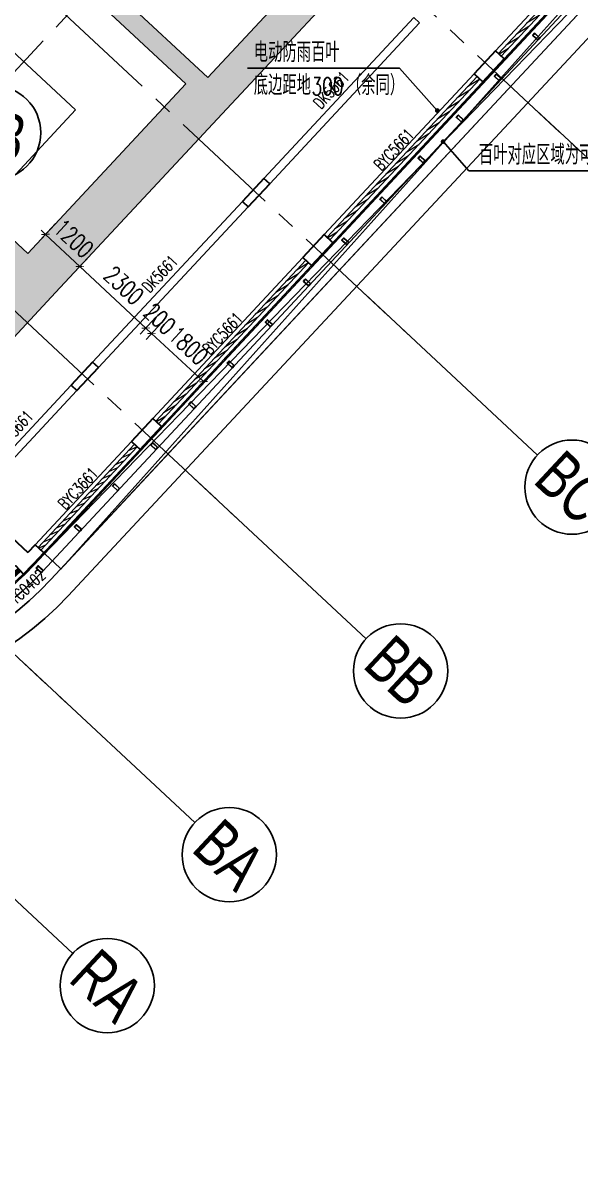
# Model space of a CAD drawing. Extents: x 138868 to 1251000, y -188972 to 132579.
# Drawn here: x 267441 to 281634, y -138264 to -109027 of the extents above; entities that cross this region are included whole.
import ezdxf
from ezdxf.enums import TextEntityAlignment as Align

# ---------------------------------------------------------------- set-up
doc = ezdxf.new("R2010")
doc.units = 0
doc.linetypes.add('CENTER2', pattern=[28.575, 19.05, -3.175, 3.175, -3.175])
doc.layers.get('0').update_dxf_attribs({"color": 8})
doc.layers.get('Defpoints').update_dxf_attribs({"color": 8})
for name, color, linetype in [('#幕墙线-平面', 8, 'Continuous'), ('#标注', 8, 'Continuous'), ('#轴线', 8, 'CENTER2'), ('A-FLOR', 8, 'Continuous'), ('A-FLOR-GRND', 8, 'Continuous'), ('A-FLOR-PIPE', 8, 'Continuous'), ('A-ROAD', 8, 'Continuous'), ('A-THERMAL', 8, 'Continuous'), ('CURTWALL', 8, 'Continuous'), ('DIM_LEAD', 8, 'Continuous'), ('WINDOW_TEXT', 8, 'Continuous'), ('数据中心轮廓线', 8, 'Continuous')]:
    doc.layers.add(name, color=color, linetype=linetype)
for name, color, linetype, lineweight in [('E', 8, 'Continuous', 9), ('PUB_DIM', 8, 'Continuous', 5), ('PUB_TEXT', 8, 'Continuous', 5), ('WALL', 8, 'Continuous', 30), ('WINDOW', 8, 'Continuous', 13)]:
    doc.layers.add(name, color=color, linetype=linetype, lineweight=lineweight)
doc.styles.add('_TCH_DIM', font='SIMPLEX', dxfattribs={"bigfont": 'GBCBIG'})
doc.styles.add('_TCH_DIM_T3', font='SIMPLEX', dxfattribs={"width": 0.705882, "bigfont": 'GBCBIG'})
doc.styles.add('_TCH_WINDOW', font='SIMPLEX', dxfattribs={"height": 3.5, "bigfont": 'GBCBIG'})
doc.styles.add('JHZX', font='jrs.shx', dxfattribs={"width": 0.6, "bigfont": 'jhz.shx'})
doc.dimstyles.new('_TCH_ARCH&&150', dxfattribs={"dimtxt": 446.25, "dimasz": 150, "dimexe": 375, "dimexo": 450, "dimgap": 189.375, "dimtad": 1, "dimdec": 0, "dimzin": 0, "dimdsep": 46, "dimtxsty": '_TCH_DIM_T3', "dimblk": 'ARCHTICK', "dimcen": 0.09, "dimclrt": 7, "dimazin": 2, "dimtfac": 1, "dimtdec": 0, "dimtix": 1, "dimtmove": 2, "dimatfit": 3, "dimfxl": 150, "dimtolj": 1, "dimtzin": 0, "dimarcsym": 0})
doc.dimstyles.new('JZBZ-300', dxfattribs={"dimscale": 300, "dimtxt": 3, "dimasz": 1.5, "dimexe": 1, "dimexo": 1, "dimgap": 0.5, "dimtad": 1, "dimdec": 0, "dimdsep": 46, "dimtxsty": 'JHZX', "dimblk1": 'ARCHTICK', "dimblk2": 'ARCHTICK', "dimsah": 1, "dimcen": 0, "dimclrd": 1, "dimclre": 1, "dimclrt": 2, "dimadec": 1, "dimazin": 2, "dimtfac": 1, "dimtdec": 0, "dimtix": 1, "dimtmove": 0, "dimatfit": 3, "dimfxl": 1, "dimtolj": 1, "dimlwd": -1, "dimlwe": -1, "dimarcsym": 1})

# ---------------------------------------------------------------- blocks, each defined once
blk = doc.blocks.new('_ARCHTICK')
at = {"color": 0, "linetype": 'ByBlock', "const_width": 0.15}
blk.add_lwpolyline([(-0.5, -0.5), (0.5, 0.5)], dxfattribs=at)
blk = doc.blocks.new('*D211')
at = {"layer": 'Defpoints', "color": 0, "transparency": 16777216}
for p in [(-13972, -13224), (-12643, -13558), (-13094, -14042)]:
    blk.add_point(p, dxfattribs=at)
at = {"layer": 'PUB_DIM', "color": 0, "lineweight": -2, "transparency": 16777216}
for p, q in [((-13665, -12894), (-13265, -12465)), ((-13521, -12740), (-13630, -12637)), ((-13521, -12740), (-12643, -13558)), ((-12787, -13713), (-12387, -13284)), ((-12643, -13558), (-12533, -13660))]:
    blk.add_line(p, q, dxfattribs=at)
at = {"layer": 'PUB_DIM', "color": 0, "lineweight": -2, "transparency": 16777216, "xscale": 150, "yscale": 150, "zscale": 150}
for p, rotation in [((-13521, -12740), 317.0000000000113), ((-12643, -13558), 137.0000000000112)]:
    blk.add_blockref('_ARCHTICK', p, dxfattribs=dict(at, rotation=rotation))
at = {"layer": 'PUB_DIM', "color": 7, "transparency": 16777216, "insert": (-12801, -12847), "char_height": 446.2, "attachment_point": 5, "rotation": 317, "style": '_TCH_DIM_T3'}
blk.add_mtext('\\A1;1200', dxfattribs=at)
blk = doc.blocks.new('*D212')
at = {"layer": 'Defpoints', "color": 0, "transparency": 16777216}
for p in [(-13094, -14042), (-10961, -15127), (-11412, -15611)]:
    blk.add_point(p, dxfattribs=at)
at = {"layer": 'PUB_DIM', "color": 0, "lineweight": -2, "transparency": 16777216}
for p, q in [((-12787, -13713), (-12387, -13284)), ((-12643, -13558), (-10961, -15127)), ((-11105, -15281), (-10705, -14852))]:
    blk.add_line(p, q, dxfattribs=at)
at = {"layer": 'PUB_DIM', "color": 0, "lineweight": -2, "transparency": 16777216, "xscale": 150, "yscale": 150, "zscale": 150}
for p, rotation in [((-12643, -13558), 137.0000000000112), ((-10961, -15127), 317.0000000000111)]:
    blk.add_blockref('_ARCHTICK', p, dxfattribs=dict(at, rotation=rotation))
at = {"layer": 'PUB_DIM', "color": 7, "transparency": 16777216, "insert": (-11521, -14041), "char_height": 446.2, "attachment_point": 5, "rotation": 317, "style": '_TCH_DIM_T3'}
blk.add_mtext('\\A1;2300', dxfattribs=at)
blk = doc.blocks.new('*D213')
at = {"layer": 'Defpoints', "color": 0, "transparency": 16777216}
for p in [(-10815, -15263), (-11412, -15611), (-11266, -15747)]:
    blk.add_point(p, dxfattribs=at)
at = {"layer": 'PUB_DIM', "color": 0, "lineweight": -2, "transparency": 16777216}
for p, q in [((-11105, -15281), (-10705, -14852)), ((-10961, -15127), (-11071, -15024)), ((-10961, -15127), (-10815, -15263)), ((-10959, -15418), (-10559, -14989)), ((-10815, -15263), (-10705, -15365))]:
    blk.add_line(p, q, dxfattribs=at)
at = {"layer": 'PUB_DIM', "color": 0, "lineweight": -2, "transparency": 16777216, "xscale": 150, "yscale": 150, "zscale": 150}
for p, rotation in [((-10961, -15127), 317.0000000000109), ((-10815, -15263), 137.0000000000109)]:
    blk.add_blockref('_ARCHTICK', p, dxfattribs=dict(at, rotation=rotation))
at = {"layer": 'PUB_DIM', "color": 7, "transparency": 16777216, "insert": (-10607, -14893), "char_height": 446.2, "attachment_point": 5, "rotation": 317, "style": '_TCH_DIM_T3'}
blk.add_mtext('\\A1;200', dxfattribs=at)
blk = doc.blocks.new('*D214')
at = {"layer": 'Defpoints', "color": 0, "transparency": 16777216}
for p in [(-11266, -15747), (-9498, -16491), (-9950, -16975)]:
    blk.add_point(p, dxfattribs=at)
at = {"layer": 'PUB_DIM', "color": 0, "lineweight": -2, "transparency": 16777216}
for p, q in [((-10959, -15418), (-10559, -14989)), ((-10815, -15263), (-9498, -16491)), ((-9643, -16645), (-9243, -16216))]:
    blk.add_line(p, q, dxfattribs=at)
at = {"layer": 'PUB_DIM', "color": 0, "lineweight": -2, "transparency": 16777216, "xscale": 150, "yscale": 150, "zscale": 150}
for p, rotation in [((-10815, -15263), 137.0000000000112), ((-9498, -16491), 317.0000000000113)]:
    blk.add_blockref('_ARCHTICK', p, dxfattribs=dict(at, rotation=rotation))
at = {"layer": 'PUB_DIM', "color": 7, "transparency": 16777216, "insert": (-9875, -15575), "char_height": 446.2, "attachment_point": 5, "rotation": 317, "style": '_TCH_DIM_T3'}
blk.add_mtext('\\A1;1800', dxfattribs=at)
blk = doc.blocks.new('*D249')
at = {"layer": 'Defpoints', "color": 0, "transparency": 16777216}
for p in [(-13972, -13224), (-12643, -13558), (-13094, -14042)]:
    blk.add_point(p, dxfattribs=at)
at = {"layer": 'PUB_DIM', "color": 0, "lineweight": -2, "transparency": 16777216}
for p, q in [((-13665, -12894), (-13265, -12465)), ((-13521, -12740), (-13630, -12637)), ((-13521, -12740), (-12643, -13558)), ((-12787, -13713), (-12387, -13284)), ((-12643, -13558), (-12533, -13660))]:
    blk.add_line(p, q, dxfattribs=at)
at = {"layer": 'PUB_DIM', "color": 0, "lineweight": -2, "transparency": 16777216, "xscale": 150, "yscale": 150, "zscale": 150}
for p, rotation in [((-13521, -12740), 317.0000000000113), ((-12643, -13558), 137.0000000000112)]:
    blk.add_blockref('_ARCHTICK', p, dxfattribs=dict(at, rotation=rotation))
at = {"layer": 'PUB_DIM', "color": 7, "transparency": 16777216, "insert": (-12801, -12847), "char_height": 446.2, "attachment_point": 5, "rotation": 317, "style": '_TCH_DIM_T3'}
blk.add_mtext('\\A1;1200', dxfattribs=at)
blk = doc.blocks.new('*D250')
at = {"layer": 'Defpoints', "color": 0, "transparency": 16777216}
for p in [(-13094, -14042), (-10961, -15127), (-11412, -15611)]:
    blk.add_point(p, dxfattribs=at)
at = {"layer": 'PUB_DIM', "color": 0, "lineweight": -2, "transparency": 16777216}
for p, q in [((-12787, -13713), (-12387, -13284)), ((-12643, -13558), (-10961, -15127)), ((-11105, -15281), (-10705, -14852))]:
    blk.add_line(p, q, dxfattribs=at)
at = {"layer": 'PUB_DIM', "color": 0, "lineweight": -2, "transparency": 16777216, "xscale": 150, "yscale": 150, "zscale": 150}
for p, rotation in [((-12643, -13558), 137.0000000000112), ((-10961, -15127), 317.0000000000111)]:
    blk.add_blockref('_ARCHTICK', p, dxfattribs=dict(at, rotation=rotation))
at = {"layer": 'PUB_DIM', "color": 7, "transparency": 16777216, "insert": (-11521, -14041), "char_height": 446.2, "attachment_point": 5, "rotation": 317, "style": '_TCH_DIM_T3'}
blk.add_mtext('\\A1;2300', dxfattribs=at)
blk = doc.blocks.new('*D251')
at = {"layer": 'Defpoints', "color": 0, "transparency": 16777216}
for p in [(-10815, -15263), (-11412, -15611), (-11266, -15747)]:
    blk.add_point(p, dxfattribs=at)
at = {"layer": 'PUB_DIM', "color": 0, "lineweight": -2, "transparency": 16777216}
for p, q in [((-11105, -15281), (-10705, -14852)), ((-10961, -15127), (-11071, -15024)), ((-10961, -15127), (-10815, -15263)), ((-10959, -15418), (-10559, -14989)), ((-10815, -15263), (-10705, -15365))]:
    blk.add_line(p, q, dxfattribs=at)
at = {"layer": 'PUB_DIM', "color": 0, "lineweight": -2, "transparency": 16777216, "xscale": 150, "yscale": 150, "zscale": 150}
for p, rotation in [((-10961, -15127), 317.0000000000109), ((-10815, -15263), 137.0000000000109)]:
    blk.add_blockref('_ARCHTICK', p, dxfattribs=dict(at, rotation=rotation))
at = {"layer": 'PUB_DIM', "color": 7, "transparency": 16777216, "insert": (-10607, -14893), "char_height": 446.2, "attachment_point": 5, "rotation": 317, "style": '_TCH_DIM_T3'}
blk.add_mtext('\\A1;200', dxfattribs=at)
blk = doc.blocks.new('*D252')
at = {"layer": 'Defpoints', "color": 0, "transparency": 16777216}
for p in [(-11266, -15747), (-9498, -16491), (-9950, -16975)]:
    blk.add_point(p, dxfattribs=at)
at = {"layer": 'PUB_DIM', "color": 0, "lineweight": -2, "transparency": 16777216}
for p, q in [((-10959, -15418), (-10559, -14989)), ((-10815, -15263), (-9498, -16491)), ((-9643, -16645), (-9243, -16216))]:
    blk.add_line(p, q, dxfattribs=at)
at = {"layer": 'PUB_DIM', "color": 0, "lineweight": -2, "transparency": 16777216, "xscale": 150, "yscale": 150, "zscale": 150}
for p, rotation in [((-10815, -15263), 137.0000000000112), ((-9498, -16491), 317.0000000000113)]:
    blk.add_blockref('_ARCHTICK', p, dxfattribs=dict(at, rotation=rotation))
at = {"layer": 'PUB_DIM', "color": 7, "transparency": 16777216, "insert": (-9875, -15575), "char_height": 446.2, "attachment_point": 5, "rotation": 317, "style": '_TCH_DIM_T3'}
blk.add_mtext('\\A1;1800', dxfattribs=at)
blk = doc.blocks.new('*D287')
at = {"layer": 'Defpoints', "color": 0, "transparency": 16777216}
for p in [(-13972, -13224), (-12643, -13558), (-13094, -14042)]:
    blk.add_point(p, dxfattribs=at)
at = {"layer": 'PUB_DIM', "color": 0, "lineweight": -2, "transparency": 16777216}
for p, q in [((-13665, -12894), (-13265, -12465)), ((-13521, -12740), (-13630, -12637)), ((-13521, -12740), (-12643, -13558)), ((-12787, -13713), (-12387, -13284)), ((-12643, -13558), (-12533, -13660))]:
    blk.add_line(p, q, dxfattribs=at)
at = {"layer": 'PUB_DIM', "color": 0, "lineweight": -2, "transparency": 16777216, "xscale": 150, "yscale": 150, "zscale": 150}
for p, rotation in [((-13521, -12740), 317.0000000000113), ((-12643, -13558), 137.0000000000112)]:
    blk.add_blockref('_ARCHTICK', p, dxfattribs=dict(at, rotation=rotation))
at = {"layer": 'PUB_DIM', "color": 7, "transparency": 16777216, "insert": (-12801, -12847), "char_height": 446.2, "attachment_point": 5, "rotation": 317, "style": '_TCH_DIM_T3'}
blk.add_mtext('\\A1;1200', dxfattribs=at)
blk = doc.blocks.new('*D288')
at = {"layer": 'Defpoints', "color": 0, "transparency": 16777216}
for p in [(-13094, -14042), (-10961, -15127), (-11412, -15611)]:
    blk.add_point(p, dxfattribs=at)
at = {"layer": 'PUB_DIM', "color": 0, "lineweight": -2, "transparency": 16777216}
for p, q in [((-12787, -13713), (-12387, -13284)), ((-12643, -13558), (-10961, -15127)), ((-11105, -15281), (-10705, -14852))]:
    blk.add_line(p, q, dxfattribs=at)
at = {"layer": 'PUB_DIM', "color": 0, "lineweight": -2, "transparency": 16777216, "xscale": 150, "yscale": 150, "zscale": 150}
for p, rotation in [((-12643, -13558), 137.0000000000112), ((-10961, -15127), 317.0000000000111)]:
    blk.add_blockref('_ARCHTICK', p, dxfattribs=dict(at, rotation=rotation))
at = {"layer": 'PUB_DIM', "color": 7, "transparency": 16777216, "insert": (-11521, -14041), "char_height": 446.2, "attachment_point": 5, "rotation": 317, "style": '_TCH_DIM_T3'}
blk.add_mtext('\\A1;2300', dxfattribs=at)
blk = doc.blocks.new('*D289')
at = {"layer": 'Defpoints', "color": 0, "transparency": 16777216}
for p in [(-10815, -15263), (-11412, -15611), (-11266, -15747)]:
    blk.add_point(p, dxfattribs=at)
at = {"layer": 'PUB_DIM', "color": 0, "lineweight": -2, "transparency": 16777216}
for p, q in [((-11105, -15281), (-10705, -14852)), ((-10961, -15127), (-11071, -15024)), ((-10961, -15127), (-10815, -15263)), ((-10959, -15418), (-10559, -14989)), ((-10815, -15263), (-10705, -15365))]:
    blk.add_line(p, q, dxfattribs=at)
at = {"layer": 'PUB_DIM', "color": 0, "lineweight": -2, "transparency": 16777216, "xscale": 150, "yscale": 150, "zscale": 150}
for p, rotation in [((-10961, -15127), 317.0000000000109), ((-10815, -15263), 137.0000000000109)]:
    blk.add_blockref('_ARCHTICK', p, dxfattribs=dict(at, rotation=rotation))
at = {"layer": 'PUB_DIM', "color": 7, "transparency": 16777216, "insert": (-10607, -14893), "char_height": 446.2, "attachment_point": 5, "rotation": 317, "style": '_TCH_DIM_T3'}
blk.add_mtext('\\A1;200', dxfattribs=at)
blk = doc.blocks.new('*D290')
at = {"layer": 'Defpoints', "color": 0, "transparency": 16777216}
for p in [(-11266, -15747), (-9498, -16491), (-9950, -16975)]:
    blk.add_point(p, dxfattribs=at)
at = {"layer": 'PUB_DIM', "color": 0, "lineweight": -2, "transparency": 16777216}
for p, q in [((-10959, -15418), (-10559, -14989)), ((-10815, -15263), (-9498, -16491)), ((-9643, -16645), (-9243, -16216))]:
    blk.add_line(p, q, dxfattribs=at)
at = {"layer": 'PUB_DIM', "color": 0, "lineweight": -2, "transparency": 16777216, "xscale": 150, "yscale": 150, "zscale": 150}
for p, rotation in [((-10815, -15263), 137.0000000000112), ((-9498, -16491), 317.0000000000113)]:
    blk.add_blockref('_ARCHTICK', p, dxfattribs=dict(at, rotation=rotation))
at = {"layer": 'PUB_DIM', "color": 7, "transparency": 16777216, "insert": (-9875, -15575), "char_height": 446.2, "attachment_point": 5, "rotation": 317, "style": '_TCH_DIM_T3'}
blk.add_mtext('\\A1;1800', dxfattribs=at)
blk = doc.blocks.new('*D325')
at = {"layer": 'Defpoints', "color": 0, "transparency": 16777216}
for p in [(-13972, -13224), (-12643, -13558), (-13094, -14042)]:
    blk.add_point(p, dxfattribs=at)
at = {"layer": 'PUB_DIM', "color": 0, "lineweight": -2, "transparency": 16777216}
for p, q in [((-13665, -12894), (-13265, -12465)), ((-13521, -12740), (-13630, -12637)), ((-13521, -12740), (-12643, -13558)), ((-12787, -13713), (-12387, -13284)), ((-12643, -13558), (-12533, -13660))]:
    blk.add_line(p, q, dxfattribs=at)
at = {"layer": 'PUB_DIM', "color": 0, "lineweight": -2, "transparency": 16777216, "xscale": 150, "yscale": 150, "zscale": 150}
for p, rotation in [((-13521, -12740), 317.0000000000113), ((-12643, -13558), 137.0000000000112)]:
    blk.add_blockref('_ARCHTICK', p, dxfattribs=dict(at, rotation=rotation))
at = {"layer": 'PUB_DIM', "color": 7, "transparency": 16777216, "insert": (-12801, -12847), "char_height": 446.2, "attachment_point": 5, "rotation": 317, "style": '_TCH_DIM_T3'}
blk.add_mtext('\\A1;1200', dxfattribs=at)
blk = doc.blocks.new('*D326')
at = {"layer": 'Defpoints', "color": 0, "transparency": 16777216}
for p in [(-13094, -14042), (-10961, -15127), (-11412, -15611)]:
    blk.add_point(p, dxfattribs=at)
at = {"layer": 'PUB_DIM', "color": 0, "lineweight": -2, "transparency": 16777216}
for p, q in [((-12787, -13713), (-12387, -13284)), ((-12643, -13558), (-10961, -15127)), ((-11105, -15281), (-10705, -14852))]:
    blk.add_line(p, q, dxfattribs=at)
at = {"layer": 'PUB_DIM', "color": 0, "lineweight": -2, "transparency": 16777216, "xscale": 150, "yscale": 150, "zscale": 150}
for p, rotation in [((-12643, -13558), 137.0000000000112), ((-10961, -15127), 317.0000000000111)]:
    blk.add_blockref('_ARCHTICK', p, dxfattribs=dict(at, rotation=rotation))
at = {"layer": 'PUB_DIM', "color": 7, "transparency": 16777216, "insert": (-11521, -14041), "char_height": 446.2, "attachment_point": 5, "rotation": 317, "style": '_TCH_DIM_T3'}
blk.add_mtext('\\A1;2300', dxfattribs=at)
blk = doc.blocks.new('*D327')
at = {"layer": 'Defpoints', "color": 0, "transparency": 16777216}
for p in [(-10815, -15263), (-11412, -15611), (-11266, -15747)]:
    blk.add_point(p, dxfattribs=at)
at = {"layer": 'PUB_DIM', "color": 0, "lineweight": -2, "transparency": 16777216}
for p, q in [((-11105, -15281), (-10705, -14852)), ((-10961, -15127), (-11071, -15024)), ((-10961, -15127), (-10815, -15263)), ((-10959, -15418), (-10559, -14989)), ((-10815, -15263), (-10705, -15365))]:
    blk.add_line(p, q, dxfattribs=at)
at = {"layer": 'PUB_DIM', "color": 0, "lineweight": -2, "transparency": 16777216, "xscale": 150, "yscale": 150, "zscale": 150}
for p, rotation in [((-10961, -15127), 317.0000000000109), ((-10815, -15263), 137.0000000000109)]:
    blk.add_blockref('_ARCHTICK', p, dxfattribs=dict(at, rotation=rotation))
at = {"layer": 'PUB_DIM', "color": 7, "transparency": 16777216, "insert": (-10607, -14893), "char_height": 446.2, "attachment_point": 5, "rotation": 317, "style": '_TCH_DIM_T3'}
blk.add_mtext('\\A1;200', dxfattribs=at)
blk = doc.blocks.new('*D328')
at = {"layer": 'Defpoints', "color": 0, "transparency": 16777216}
for p in [(-11266, -15747), (-9498, -16491), (-9950, -16975)]:
    blk.add_point(p, dxfattribs=at)
at = {"layer": 'PUB_DIM', "color": 0, "lineweight": -2, "transparency": 16777216}
for p, q in [((-10959, -15418), (-10559, -14989)), ((-10815, -15263), (-9498, -16491)), ((-9643, -16645), (-9243, -16216))]:
    blk.add_line(p, q, dxfattribs=at)
at = {"layer": 'PUB_DIM', "color": 0, "lineweight": -2, "transparency": 16777216, "xscale": 150, "yscale": 150, "zscale": 150}
for p, rotation in [((-10815, -15263), 137.0000000000112), ((-9498, -16491), 317.0000000000113)]:
    blk.add_blockref('_ARCHTICK', p, dxfattribs=dict(at, rotation=rotation))
at = {"layer": 'PUB_DIM', "color": 7, "transparency": 16777216, "insert": (-9875, -15575), "char_height": 446.2, "attachment_point": 5, "rotation": 317, "style": '_TCH_DIM_T3'}
blk.add_mtext('\\A1;1800', dxfattribs=at)
blk = doc.blocks.new('*D363')
at = {"layer": 'Defpoints', "color": 0, "transparency": 16777216}
for p in [(-13972, -13224), (-12643, -13558), (-13094, -14042)]:
    blk.add_point(p, dxfattribs=at)
at = {"layer": 'PUB_DIM', "color": 0, "lineweight": -2, "transparency": 16777216}
for p, q in [((-13665, -12894), (-13265, -12465)), ((-13521, -12740), (-13630, -12637)), ((-13521, -12740), (-12643, -13558)), ((-12787, -13713), (-12387, -13284)), ((-12643, -13558), (-12533, -13660))]:
    blk.add_line(p, q, dxfattribs=at)
at = {"layer": 'PUB_DIM', "color": 0, "lineweight": -2, "transparency": 16777216, "xscale": 150, "yscale": 150, "zscale": 150}
for p, rotation in [((-13521, -12740), 317.0000000000113), ((-12643, -13558), 137.0000000000112)]:
    blk.add_blockref('_ARCHTICK', p, dxfattribs=dict(at, rotation=rotation))
at = {"layer": 'PUB_DIM', "color": 7, "transparency": 16777216, "insert": (-12801, -12847), "char_height": 446.2, "attachment_point": 5, "rotation": 317, "style": '_TCH_DIM_T3'}
blk.add_mtext('\\A1;1200', dxfattribs=at)
blk = doc.blocks.new('*D364')
at = {"layer": 'Defpoints', "color": 0, "transparency": 16777216}
for p in [(-13094, -14042), (-10961, -15127), (-11412, -15611)]:
    blk.add_point(p, dxfattribs=at)
at = {"layer": 'PUB_DIM', "color": 0, "lineweight": -2, "transparency": 16777216}
for p, q in [((-12787, -13713), (-12387, -13284)), ((-12643, -13558), (-10961, -15127)), ((-11105, -15281), (-10705, -14852))]:
    blk.add_line(p, q, dxfattribs=at)
at = {"layer": 'PUB_DIM', "color": 0, "lineweight": -2, "transparency": 16777216, "xscale": 150, "yscale": 150, "zscale": 150}
for p, rotation in [((-12643, -13558), 137.0000000000112), ((-10961, -15127), 317.0000000000111)]:
    blk.add_blockref('_ARCHTICK', p, dxfattribs=dict(at, rotation=rotation))
at = {"layer": 'PUB_DIM', "color": 7, "transparency": 16777216, "insert": (-11521, -14041), "char_height": 446.2, "attachment_point": 5, "rotation": 317, "style": '_TCH_DIM_T3'}
blk.add_mtext('\\A1;2300', dxfattribs=at)
blk = doc.blocks.new('*D365')
at = {"layer": 'Defpoints', "color": 0, "transparency": 16777216}
for p in [(-10815, -15263), (-11412, -15611), (-11266, -15747)]:
    blk.add_point(p, dxfattribs=at)
at = {"layer": 'PUB_DIM', "color": 0, "lineweight": -2, "transparency": 16777216}
for p, q in [((-11105, -15281), (-10705, -14852)), ((-10961, -15127), (-11071, -15024)), ((-10961, -15127), (-10815, -15263)), ((-10959, -15418), (-10559, -14989)), ((-10815, -15263), (-10705, -15365))]:
    blk.add_line(p, q, dxfattribs=at)
at = {"layer": 'PUB_DIM', "color": 0, "lineweight": -2, "transparency": 16777216, "xscale": 150, "yscale": 150, "zscale": 150}
for p, rotation in [((-10961, -15127), 317.0000000000109), ((-10815, -15263), 137.0000000000109)]:
    blk.add_blockref('_ARCHTICK', p, dxfattribs=dict(at, rotation=rotation))
at = {"layer": 'PUB_DIM', "color": 7, "transparency": 16777216, "insert": (-10607, -14893), "char_height": 446.2, "attachment_point": 5, "rotation": 317, "style": '_TCH_DIM_T3'}
blk.add_mtext('\\A1;200', dxfattribs=at)
blk = doc.blocks.new('*D366')
at = {"layer": 'Defpoints', "color": 0, "transparency": 16777216}
for p in [(-11266, -15747), (-9498, -16491), (-9950, -16975)]:
    blk.add_point(p, dxfattribs=at)
at = {"layer": 'PUB_DIM', "color": 0, "lineweight": -2, "transparency": 16777216}
for p, q in [((-10959, -15418), (-10559, -14989)), ((-10815, -15263), (-9498, -16491)), ((-9643, -16645), (-9243, -16216))]:
    blk.add_line(p, q, dxfattribs=at)
at = {"layer": 'PUB_DIM', "color": 0, "lineweight": -2, "transparency": 16777216, "xscale": 150, "yscale": 150, "zscale": 150}
for p, rotation in [((-10815, -15263), 137.0000000000112), ((-9498, -16491), 317.0000000000113)]:
    blk.add_blockref('_ARCHTICK', p, dxfattribs=dict(at, rotation=rotation))
at = {"layer": 'PUB_DIM', "color": 7, "transparency": 16777216, "insert": (-9875, -15575), "char_height": 446.2, "attachment_point": 5, "rotation": 317, "style": '_TCH_DIM_T3'}
blk.add_mtext('\\A1;1800', dxfattribs=at)
blk = doc.blocks.new('$WINLIB2D$00000039')
for points in [[(-0.5, 0.5), (-0.5, -0.5)], [(0.5, 0.5), (-0.5, 0.5)], [(0.5, -0.5), (0.5, 0.5)], [(-0.5, 0.1667), (0.5, 0.1667)], [(-0.3839, -0.1667), (-0.448, 0.1667)], [(-0.3159, -0.1667), (-0.38, 0.1667)], [(-0.2479, -0.1667), (-0.312, 0.1667)], [(-0.1799, -0.1667), (-0.244, 0.1667)], [(-0.1119, -0.1667), (-0.176, 0.1667)], [(-0.0439, -0.1667), (-0.108, 0.1667)], [(0.0241, -0.1667), (-0.04, 0.1667)], [(0.0921, -0.1667), (0.028, 0.1667)], [(0.16, -0.1667), (0.0959, 0.1667)], [(0.228, -0.1667), (0.1639, 0.1667)], [(0.296, -0.1667), (0.2319, 0.1667)], [(0.364, -0.1667), (0.2999, 0.1667)], [(0.432, -0.1667), (0.3679, 0.1667)], [(0.5, -0.1667), (0.4359, 0.1667)], [(-0.4519, -0.1667), (-0.5, 0.0836)], [(-0.5, -0.1667), (0.5, -0.1667)], [(0.5, -0.5), (-0.5, -0.5)]]:
    blk.add_lwpolyline(points)
blk = doc.blocks.new('$WINLIB2D$00000007')
for points in [[(-0.5, 0.5), (0.5, 0.5)], [(-0.5, 0.5), (-0.5, -0.5)], [(0.5, 0.5), (0.5, -0.5)], [(-0.5, -0.5), (0.5, -0.5)]]:
    blk.add_lwpolyline(points)
blk = doc.blocks.new('*U3167')
blk.add_line((20, 0), (0, 0))
blk.add_circle((24, 0), 4)
at = {"style": 'JHZX', "width": 0.75}
blk.add_attdef('AXES', text='', height=4, dxfattribs=at).set_placement((24, 0), align=Align.MIDDLE_CENTER)
blk = doc.blocks.new('*D3348')
at = {"layer": '#标注', "ltscale": 300, "transparency": 16777216}
for p, q in [((146691, -69158), (145494, -66906)), ((299030, -89214), (300769, -87349))]:
    blk.add_line(p, q, dxfattribs=at)
blk.add_arc((208802, -185972), 134550, 47, 118, dxfattribs=at)
at = {"layer": 'Defpoints', "color": 0, "ltscale": 300, "transparency": 16777216}
for p in [(253347, -59009), (146832, -69423), (298826, -89433), (208802, -185972)]:
    blk.add_point(p, dxfattribs=at)
at = {"layer": '#标注', "ltscale": 300, "transparency": 16777216, "xscale": 450, "yscale": 450, "zscale": 450}
for p, rotation in [((145635, -67171), 207.9999999999996), ((300565, -87568), 316.9999999936651)]:
    blk.add_blockref('_ARCHTICK', p, dxfattribs=dict(at, rotation=rotation))
at = {"layer": '#标注', "ltscale": 300, "transparency": 16777216, "insert": (226443, -51978), "char_height": 900, "attachment_point": 5, "rotation": 352.5, "style": 'JHZX'}
blk.add_mtext('\\A1;71°', dxfattribs=at)
blk = doc.blocks.new('*D3349')
at = {"layer": '#标注', "ltscale": 300, "transparency": 16777216}
for p, q in [((274351, -71052), (275020, -69879)), ((299030, -89214), (299951, -88226))]:
    blk.add_line(p, q, dxfattribs=at)
blk.add_arc((208802, -185972), 133350, 47, 60.3, dxfattribs=at)
at = {"layer": 'Defpoints', "color": 0, "ltscale": 300, "transparency": 16777216}
for p in [(274203, -71312), (291936, -81707), (298826, -89433), (208802, -185972)]:
    blk.add_point(p, dxfattribs=at)
at = {"layer": '#标注', "ltscale": 300, "transparency": 16777216, "xscale": 450, "yscale": 450, "zscale": 450}
for p, rotation in [((274871, -70140), 150.2999999171138), ((299746, -88446), 316.9999999936651)]:
    blk.add_blockref('_ARCHTICK', p, dxfattribs=dict(at, rotation=rotation))
at = {"layer": '#标注', "ltscale": 300, "transparency": 16777216, "insert": (288196, -78087), "char_height": 900, "attachment_point": 5, "rotation": 323.65, "style": 'JHZX'}
blk.add_mtext('\\A1;13.3°', dxfattribs=at)
blk = doc.blocks.new('*D3350')
at = {"layer": '#标注', "ltscale": 300, "transparency": 16777216}
for p, q in [((240808, -57601), (241135, -56292)), ((274351, -71052), (275020, -69879))]:
    blk.add_line(p, q, dxfattribs=at)
blk.add_arc((208802, -185972), 133350, 60.3, 76, dxfattribs=at)
at = {"layer": 'Defpoints', "color": 0, "ltscale": 300, "transparency": 16777216}
for p in [(240736, -57893), (264031, -64596), (274203, -71312), (208802, -185972)]:
    blk.add_point(p, dxfattribs=at)
at = {"layer": '#标注', "ltscale": 300, "transparency": 16777216, "xscale": 450, "yscale": 450, "zscale": 450}
for p, rotation in [((241062, -56583), 165.999999999999), ((274871, -70140), 330.2999999171137)]:
    blk.add_blockref('_ARCHTICK', p, dxfattribs=dict(at, rotation=rotation))
at = {"layer": '#标注', "ltscale": 300, "transparency": 16777216, "insert": (258655, -61644), "char_height": 900, "attachment_point": 5, "rotation": 338.15, "style": 'JHZX'}
blk.add_mtext('\\A1;15.7°', dxfattribs=at)
blk = doc.blocks.new('LZ')
at = {"layer": '#幕墙线-平面', "ltscale": 250}
for points in [[(-33, 0, -0.414214), (-40, 7), (-40, 172, -0.414214), (-33, 180), (32, 180, -0.414214), (40, 172), (40, 7, -0.414214), (32, 0)], [(-33, 6, -0.414214), (-34, 7), (-34, 172, -0.414214), (-33, 174), (32, 174, -0.414214), (34, 172), (34, 7, -0.414214), (32, 6)]]:
    blk.add_lwpolyline(points, format="xyb", close=True, dxfattribs=at)
blk = doc.blocks.new('yougou')
at = {"layer": 'A-FLOR-PIPE'}
h = blk.add_hatch(dxfattribs=at)
h.set_pattern_fill('TRIANG', color=256, scale=100)
h.set_pattern_definition([(60, (-1254643.84, -298610.17), (-142.87495, 247.46673), [142.875, -142.875]), (120, (-1254643.84, -298610.17), (-285.74995, 3e-05), [142.875, -142.875]), (0, (-1254715.27, -298486.43), (142.875, 247.4667), [142.875, -142.875])])
h.paths.add_polyline_path([(-13264.9, -14224.8), (-8900.1, -9544.2), (-4535.3, -4863.5), (0, 0), (-7158.3, 6675.3), (-7499.3, 6309.6), (-706.7, -24.7), (-4730.5, -4339.7), (-11532.1, 2002.9), (-11873.1, 1637.2), (-5364, -4432.5), (-9387.8, -8747.5), (-15896.8, -2677.7), (-16237.8, -3043.4), (-9948.2, -8908.6), (-13972, -13223.6), (-20261.6, -7358.4), (-20602.6, -7724.1), (-14532.4, -13384.7), (-18556.2, -17699.7), (-18885.3, -17392.8), (-20128.6, -16233.4), (-23396.6, -19737.9), (-23030.9, -20078.9), (-20103.9, -16940), (-19409.1, -17587.9), (-21482.8, -19811.6), (-21844, -20993.3), (-21365.9, -21139.4), (-21038.4, -20068.2), (-19316.3, -18221.5), (-18731.2, -18767.1), (-19744.7, -19854), (-19527, -21626.9), (-19030.8, -21566), (-19220, -20024.5), (-18418.8, -19165.2), (-18137.5, -21456.3), (-17641.2, -21395.3), (-17910, -19206.1)])
for p, q in [((-15896.8, -2677.7), (-9387.8, -8747.5)), ((-16237.8, -3043.4), (-9948.2, -8908.6)), ((-9387.8, -8747.5), (-5364, -4432.5)), ((-8900.1, -9544.2), (-4535.3, -4863.5)), ((-20261.6, -7358.4), (-13972, -13223.6)), ((-13972, -13223.6), (-9948.2, -8908.6)), ((-13264.9, -14224.8), (-8900.1, -9544.2)), ((-17910, -19206.1), (-13264.9, -14224.8))]:
    blk.add_line(p, q, dxfattribs=at)
at = {"layer": 'PUB_DIM'}
for p1, p2, picture, middle in [((-13972, -13223.6), (-13094.4, -14042), '*D211', (-12800.6, -12847.2)), ((-13972, -13223.6), (-13094.4, -14042), '*D249', (-12800.6, -12847.2)), ((-13972, -13223.6), (-13094.4, -14042), '*D287', (-12800.6, -12847.2)), ((-13972, -13223.6), (-13094.4, -14042), '*D325', (-12800.6, -12847.2)), ((-13972, -13223.6), (-13094.4, -14042), '*D363', (-12800.6, -12847.2)), ((-13094.4, -14042), (-11412.3, -15610.6), '*D212', (-11520.8, -14040.7)), ((-13094.4, -14042), (-11412.3, -15610.6), '*D250', (-11520.8, -14040.7)), ((-13094.4, -14042), (-11412.3, -15610.6), '*D288', (-11520.8, -14040.7)), ((-13094.4, -14042), (-11412.3, -15610.6), '*D326', (-11520.8, -14040.7)), ((-13094.4, -14042), (-11412.3, -15610.6), '*D364', (-11520.8, -14040.7)), ((-11412.3, -15610.6), (-11266, -15747), '*D213', (-10606.6, -14893.2)), ((-11412.3, -15610.6), (-11266, -15747), '*D251', (-10606.6, -14893.2)), ((-11412.3, -15610.6), (-11266, -15747), '*D289', (-10606.6, -14893.2)), ((-11412.3, -15610.6), (-11266, -15747), '*D327', (-10606.6, -14893.2)), ((-11412.3, -15610.6), (-11266, -15747), '*D365', (-10606.6, -14893.2)), ((-11266, -15747), (-9949.5, -16974.6), '*D214', (-9875.2, -15575.2)), ((-11266, -15747), (-9949.5, -16974.6), '*D252', (-9875.2, -15575.2)), ((-11266, -15747), (-9949.5, -16974.6), '*D290', (-9875.2, -15575.2)), ((-11266, -15747), (-9949.5, -16974.6), '*D328', (-9875.2, -15575.2)), ((-11266, -15747), (-9949.5, -16974.6), '*D366', (-9875.2, -15575.2))]:
    dim = blk.add_aligned_dim(p1=p1, p2=p2, distance=661.6, dimstyle='_TCH_ARCH&&150', dxfattribs=at)
    dim.commit()
    dim.dimension.update_dxf_attribs({"geometry": picture, "text_midpoint": middle})
blk = doc.blocks.new('A$C27be4f04')
at = {"layer": 'A-FLOR'}
blk.add_lwpolyline([(73367, -23202, 30, 30, -0.015695), (79603, -28005, 30, 30, -0.432715), (80317, -38770, 30, 30, 0), (80317, -38770, 30, 30, 0), (58913, -61723, 30, 30, 0), (58689, -61953, 30, 30, 0), (58356, -62261, 30, 30, -0.359534), (48935, -62499, 30, 30, 0.018226), (44260, -59101, 30, 30, 0), (41530, -57344, 30, 30, 0), (45928, -52631, 30, 30, 0), (45913, -52643, 30, 30, 0), (73367, -23202, 0, 0, 0)], format="xyseb", dxfattribs=at)
at = {"layer": 'A-FLOR-GRND', "ltscale": 5}
blk.add_lwpolyline([(66034, -16886, -0.03477), (80365, -27078, -0.432715), (81195, -39589), (59791, -62541, -0.3894), (48195, -63444, 0.026639), (41387, -58667)], format="xyb", dxfattribs=at)
at = {"layer": 'A-ROAD'}
for radius, start, end in [(69700, 29.1728, 150.8272), (73700, 27.45098, 57.23297)]:
    blk.add_arc((0, -124900), radius, start, end, dxfattribs=at)
at = {"layer": 'A-THERMAL', "ltscale": 5}
blk.add_lwpolyline([(64522, -17338, -0.036873), (79622, -27982, -0.432715), (80339, -38791), (58935, -61743, -0.3894), (48917, -62523, 0.028138), (41603, -57425, 0.028138)], format="xyb", dxfattribs=at)
at = {"layer": 'CURTWALL'}
blk.add_lwpolyline([(64661, -17106, -0.036873), (79793, -27774, -0.432715), (80537, -38975), (59133, -61928, -0.3894), (48750, -62735, 0.028138), (41461, -57654, 0.028138)], format="xyb", dxfattribs=at)
at = {"layer": 'DIM_LEAD'}
for p, q in [((68230, -49109), (64361, -49109)), ((69194, -50185), (68230, -49109)), ((69341, -50977), (69996, -51721)), ((69996, -51721), (74768, -51721))]:
    blk.add_line(p, q, dxfattribs=at)
at = {"layer": 'DIM_LEAD', "const_width": 60}
for points in [[(69214, -50208, 1), (69174, -50163, 1)], [(69322, -50955, 1), (69361, -51000, 1)]]:
    blk.add_lwpolyline(points, format="xyb", close=True, dxfattribs=at)
at = {"layer": 'E', "elevation": 0}
blk.add_lwpolyline([(54127, -44715), (51944, -47056), (57795, -52512), (59978, -50171)], close=True, dxfattribs=at)
at = {"layer": 'WALL'}
for p, q in [((70680, -48665), (70134, -49251)), ((70899, -48870), (70680, -48665)), ((70353, -49455), (70899, -48870)), ((70134, -49251), (70353, -49455)), ((64779, -51914), (64233, -52499)), ((64925, -52050), (64779, -51914)), ((64380, -52635), (64925, -52050)), ((64233, -52499), (64380, -52635)), ((66315, -53346), (65769, -53931)), ((66534, -53551), (66315, -53346)), ((65989, -54136), (66534, -53551)), ((65769, -53931), (65989, -54136)), ((60414, -56595), (59869, -57180)), ((60561, -56731), (60414, -56595)), ((60015, -57316), (60561, -56731)), ((59869, -57180), (60015, -57316)), ((61950, -58027), (61405, -58612)), ((62170, -58231), (61950, -58027)), ((61624, -58816), (62170, -58231)), ((61405, -58612), (61624, -58816)), ((57373, -60149), (58762, -61445)), ((58949, -61245), (58762, -61445)), ((59169, -61449), (58949, -61245)), ((58913, -61723), (59169, -61449)), ((58450, -61768), (58653, -61989))]:
    blk.add_line(p, q, dxfattribs=at)
blk.add_arc((53501, -56676), 7400, 314.1177, 317, dxfattribs=at)
at = {"layer": '数据中心轮廓线'}
blk.add_lwpolyline([(64815, -16849, -0.036873), (79984, -27542, -0.432715), (80756, -39179), (59352, -62132, -0.3894), (48565, -62971, 0.028129), (41306, -57911, 0.028129)], format="xyb", dxfattribs=at)
at = {"layer": '数据中心轮廓线', "const_width": 30}
blk.add_lwpolyline([(59191, -61470), (59608, -61859), (79522, -40503), (79105, -40114)], close=True, dxfattribs=at)
for points in [[(59608, -61859), (79105, -40114)], [(59191, -61470), (79522, -40503)]]:
    blk.add_lwpolyline(points, dxfattribs=at)
at = {"layer": 'A-FLOR-PIPE'}
blk.add_blockref('yougou', (72733, -40599), dxfattribs=at)
at = {"layer": 'WINDOW'}
ref = blk.add_blockref('$WINLIB2D$00000039', (72699, -46720), dxfattribs=dict(at, xscale=5600, yscale=300, zscale=5600, rotation=47.0000000000043))
ref.add_attrib('A', 'BYC5661', (72133, -47061), dxfattribs={"layer": 'WINDOW_TEXT', "height": 297.5, "rotation": 47, "style": '_TCH_WINDOW', "width": 0.705882})
ref = blk.add_blockref('$WINLIB2D$00000007', (66762, -49934), dxfattribs=dict(at, xscale=5600, yscale=200, zscale=5600, rotation=47.00000000000439))
ref.add_attrib('A', 'DK5661', (66228, -50168), dxfattribs={"layer": 'WINDOW_TEXT', "height": 297.5, "rotation": 47, "style": '_TCH_WINDOW', "width": 0.705882})
ref = blk.add_blockref('$WINLIB2D$00000039', (68334, -51401), dxfattribs=dict(at, xscale=5600, yscale=300, zscale=5600, rotation=47.0000000000043))
ref.add_attrib('A', 'BYC5661', (67769, -51741), dxfattribs={"layer": 'WINDOW_TEXT', "height": 297.5, "rotation": 47, "style": '_TCH_WINDOW', "width": 0.705882})
ref = blk.add_blockref('$WINLIB2D$00000007', (62397, -54615), dxfattribs=dict(at, xscale=5600, yscale=200, zscale=5600, rotation=47.00000000000439))
ref.add_attrib('A', 'DK5661', (61863, -54849), dxfattribs={"layer": 'WINDOW_TEXT', "height": 297.5, "rotation": 47, "style": '_TCH_WINDOW', "width": 0.705882})
ref = blk.add_blockref('$WINLIB2D$00000039', (63969, -56081), dxfattribs=dict(at, xscale=5600, yscale=300, zscale=5600, rotation=47.0000000000043))
ref.add_attrib('A', 'BYC5661', (63404, -56422), dxfattribs={"layer": 'WINDOW_TEXT', "height": 297.5, "rotation": 47, "style": '_TCH_WINDOW', "width": 0.705882})
ref = blk.add_blockref('$WINLIB2D$00000007', (58714, -58564), dxfattribs=dict(at, xscale=3600, yscale=200, zscale=3600, rotation=47.00000000000439))
ref.add_attrib('A', 'DK3661', (58180, -58798), dxfattribs={"layer": 'WINDOW_TEXT', "height": 297.5, "rotation": 47, "style": '_TCH_WINDOW', "width": 0.705882})
ref = blk.add_blockref('$WINLIB2D$00000039', (60287, -60031), dxfattribs=dict(at, xscale=3600, yscale=300, zscale=3600, rotation=47.0000000000043))
ref.add_attrib('A', 'BYC3661', (59721, -60371), dxfattribs={"layer": 'WINDOW_TEXT', "height": 297.5, "rotation": 47, "style": '_TCH_WINDOW', "width": 0.705882})
ref = blk.add_blockref('$WINLIB2D$00000039', (58404, -62014), dxfattribs=dict(at, xscale=399.9999999999999, yscale=300, zscale=-400, rotation=222.5690063887435))
ref.add_attrib('A', 'BYC0402', (58315, -62912), dxfattribs={"layer": 'WINDOW_TEXT', "height": 297.5, "rotation": 42.569, "style": '_TCH_WINDOW', "width": 0.705882})
at = {"layer": 'PUB_TEXT', "style": '_TCH_DIM'}
for s, height, p in [('电动防雨百叶', 506.4, (64519, -48952)), ('底边距地', 506.4, (64519, -49792)), ('（余同）', 506.4, (66893, -49792)), ('百叶对应区域为可拆卸幕墙', 506.38, (70254, -51564))]:
    blk.add_text(s, height=height, dxfattribs=at).set_placement(p)
at = {"layer": 'PUB_TEXT', "style": '_TCH_DIM', "width": 0.705882}
blk.add_text('300', height=446.2, dxfattribs=at).set_placement((65993, -49792))

msp = doc.modelspace()

# ---------------------------------------------------------------- linework, layer by layer
at = {"layer": '#幕墙线-平面', "ltscale": 500}
msp.add_lwpolyline([(156928.4, -71145.1, 0.0006187), (156644.4, -71273.8, 0.4324632), (152892.4, -82312), (167625.3, -110020.5, 0.3897333), (177836.5, -113619.5, -0.2739153), (257366.8, -124043, 0.3894), (268154.3, -123203.8), (289558.2, -100250.9, 0.4327153), (288785.7, -88613.5, 0.0656468), (260815, -71208.1, 0.0656468)], format="xyb", dxfattribs=at)
at = {"layer": '#幕墙线-平面'}
msp.add_lwpolyline([(157051.9, -71418.5, 0.0006187), (156768.6, -71546.9, 0.4324632), (153157.3, -82171.1), (167890.2, -109879.7, 0.3897333), (177718.5, -113343.7, -0.2739153), (257551.9, -123806.9, 0.3894), (267934.9, -122999.2), (289338.8, -100046.3, 0.4327153), (288595.3, -88845.3)], format="xyb", dxfattribs=at)
at = {"layer": '#轴线', "ltscale": 150}
for p, q in [((254317.5, -124112.3), (288010.1, -87981.4)), ((260826.6, -130182.1), (298825.8, -89432.9)), ((266483.3, -98162.8), (281622.3, -112280.2)), ((262118.5, -102843.5), (277257.5, -116960.8)), ((257753.7, -107524.1), (272892.8, -121641.5)), ((253388.9, -112204.8), (268528, -126322.2))]:
    msp.add_line(p, q, dxfattribs=at)

# ---------------------------------------------------------------- block references
at = {"layer": '#幕墙线-平面', "ltscale": 300}
msp.add_blockref('A$C27be4f04', (208802, -61071.6), dxfattribs=at)
at = {"layer": '#幕墙线-平面', "ltscale": 300, "xscale": -1, "rotation": 46.99999999999935}
for p in [(280582.5, -109436.3), (279609.6, -110479.6), (278636.7, -111522.9), (277663.8, -112566.2), (276690.9, -113609.5), (275718, -114652.9), (274745.1, -115696.2), (273772.2, -116739.5), (272799.3, -117782.8), (271826.4, -118826.1), (270853.5, -119869.4), (269880.5, -120912.7), (268907.6, -121956.1), (267934.9, -122999.2)]:
    msp.add_blockref('LZ', p, dxfattribs=at)
at = {"layer": '#标注', "xscale": 300, "yscale": 300}
for p, rotation, values in [((259707.7, -110082.6), 345.9999999999856, {'AXES': 'AB'}), ((280525.3, -111257.2), 317.0000000589019, {'AXES': 'BD'}), ((276160.5, -115937.8), 317.0000000589019, {'AXES': 'BC'}), ((271795.7, -120618.5), 317.0000000589019, {'AXES': 'BB'}), ((267430.9, -125299.2), 317.0000000589019, {'AXES': 'BA'}), ((264322.5, -128632.6), 317.0000000589019, {'AXES': 'RA'})]:
    msp.add_blockref('*U3167', p, dxfattribs=dict(at, rotation=rotation)).add_auto_attribs(values)

# ---------------------------------------------------------------- dimensions: what is measured, and where the dimension line sits
at = {"layer": '#标注', "ltscale": 300}
for base, p1, p2, picture, middle in [((253346.6, -59009.1), (298825.8, -89432.9), (146831.7, -69422.5), '*D3348', (226442.6, -51977.8)), ((264030.7, -64596.1), (274202.5, -71312.2), (240735.7, -57892.6), '*D3350', (258655.2, -61644.4)), ((291935.7, -81707.5), (298825.8, -89432.9), (274202.5, -71312.2), '*D3349', (288196.3, -78086.7))]:
    dim = msp.add_angular_dim_3p(base=base, center=(208802, -185971.6), p1=p1, p2=p2, dimstyle='JZBZ-300', override={"dimclrd": 256, "dimclre": 256, "dimclrt": 256}, dxfattribs=at)
    dim.commit()
    dim.dimension.update_dxf_attribs({"geometry": picture, "text_midpoint": middle})

doc.saveas('drawing.dxf')
